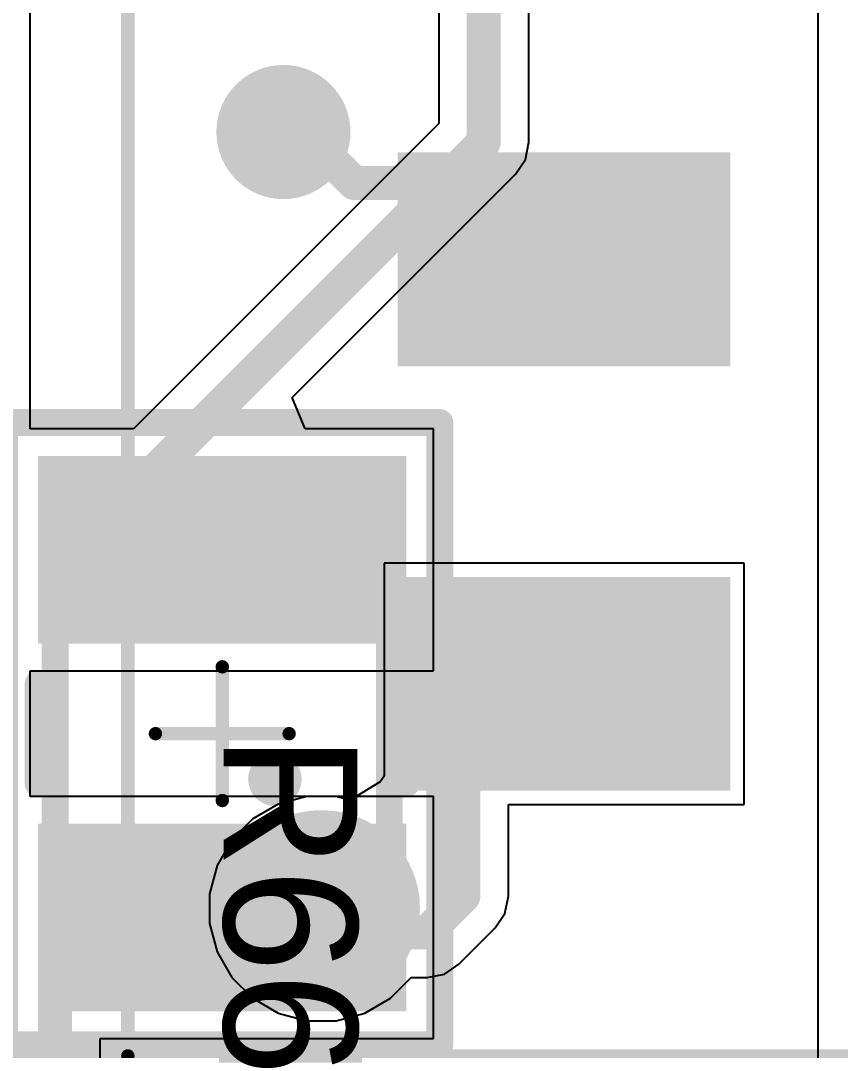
# Model space of a CAD drawing. Header units: inches. Extents: x 2.95 to 6.74, y 1.23 to 4.83.
# Drawn here: x 3.5316 to 3.773, y 1.7046 to 2.0078 of the extents above; entities that cross this region are included whole.
import ezdxf

# ---------------------------------------------------------------- set-up
doc = ezdxf.new("R2010")
doc.units = ezdxf.units.IN
doc.header["$MEASUREMENT"] = 0
for name, color, linetype in [('Bottom Layer', 5, 'Continuous'), ('Bottom Overlay', 54, 'Continuous'), ('Bottom Paste', 16, 'Continuous'), ('Bottom Solder', 6, 'Continuous'), ('GND', 76, 'Continuous'), ('Mechanical 15', 56, 'Continuous'), ('PWR', 16, 'Continuous'), ('Top 3D Body', 56, 'Continuous'), ('Top Assembly', 56, 'Continuous'), ('Top Component Center', 56, 'Continuous'), ('Top Courtyard', 56, 'Continuous'), ('Top Layer', 1, 'Continuous'), ('Top Overlay', 2, 'Continuous'), ('Top Paste', 8, 'Continuous'), ('Top Solder', 216, 'Continuous'), ('Via Holes', 16, 'Continuous')]:
    doc.layers.add(name, color=color, linetype=linetype)
doc.styles.add('Arial', font='', dxfattribs={"height": 0.2})
doc.styles.get('Arial').set_extended_font_data('Arial')

# ---------------------------------------------------------------- blocks, each defined once
blk = doc.blocks.new('FP_RMCF1210_IPC_B_39')
at = {"layer": 'Top Layer'}
for points in [[(-0.08179, 0.05423), (-0.02652, 0.05423), (-0.02652, -0.05423), (-0.08179, -0.05423)], [(0.02652, 0.05423), (0.08179, 0.05423), (0.08179, -0.05423), (0.02652, -0.05423)]]:
    blk.add_hatch(color=1, dxfattribs=at).paths.add_polyline_path(points)
at = {"layer": 'Top Paste'}
for points in [[(-0.08179, 0.05423), (-0.02652, 0.05423), (-0.02652, -0.05423), (-0.08179, -0.05423)], [(0.02652, 0.05423), (0.08179, 0.05423), (0.08179, -0.05423), (0.02652, -0.05423)]]:
    blk.add_hatch(color=8, dxfattribs=at).paths.add_polyline_path(points)
at = {"layer": 'Top Solder'}
for points in [[(-0.08179, 0.05423), (-0.02652, 0.05423), (-0.02652, -0.05423), (-0.08179, -0.05423)], [(0.02652, 0.05423), (0.08179, 0.05423), (0.08179, -0.05423), (0.02652, -0.05423)]]:
    blk.add_hatch(color=216, dxfattribs=at).paths.add_polyline_path(points)
at = {"layer": 'Top 3D Body'}
for points in [[(0.06299, 0.04921, 0.00787, 0.00787, 0), (-0.06299, 0.04921, 0.00787, 0.00787, 0)], [(-0.06299, -0.04921, 0.00787, 0.00787, 0), (-0.06299, 0.04921, 0.00787, 0.00787, 0)], [(0.06299, -0.04921, 0.00787, 0.00787, 0), (0.06299, 0.04921, 0.00787, 0.00787, 0)], [(0.06299, -0.04921, 0.00787, 0.00787, 0), (-0.06299, -0.04921, 0.00787, 0.00787, 0)]]:
    blk.add_lwpolyline(points, format="xyseb", dxfattribs=at)
for points in [[(-0.06496, 0.04921, 0.00394, 0.00394, 1), (-0.06102, 0.04921, 0.00394, 0.00394, 1)], [(-0.06496, 0.04921, 0.00394, 0.00394, 1), (-0.06102, 0.04921, 0.00394, 0.00394, 1)], [(0.06102, 0.04921, 0.00394, 0.00394, 1), (0.06496, 0.04921, 0.00394, 0.00394, 1)], [(0.06102, 0.04921, 0.00394, 0.00394, 1), (0.06496, 0.04921, 0.00394, 0.00394, 1)], [(-0.06496, -0.04921, 0.00394, 0.00394, 1), (-0.06102, -0.04921, 0.00394, 0.00394, 1)], [(-0.06496, -0.04921, 0.00394, 0.00394, 1), (-0.06102, -0.04921, 0.00394, 0.00394, 1)], [(0.06102, -0.04921, 0.00394, 0.00394, 1), (0.06496, -0.04921, 0.00394, 0.00394, 1)], [(0.06102, -0.04921, 0.00394, 0.00394, 1), (0.06496, -0.04921, 0.00394, 0.00394, 1)]]:
    blk.add_lwpolyline(points, format="xyseb", close=True, dxfattribs=at)
at = {"layer": 'Top Assembly'}
for points in [[(0.09163, 0.06407, 0.00787, 0.00787, 0), (-0.09163, 0.06407, 0.00787, 0.00787, 0)], [(-0.09163, -0.06407, 0.00787, 0.00787, 0), (-0.09163, 0.06407, 0.00787, 0.00787, 0)], [(0.09163, -0.06407, 0.00787, 0.00787, 0), (0.09163, 0.06407, 0.00787, 0.00787, 0)], [(0.09163, -0.06407, 0.00787, 0.00787, 0), (-0.09163, -0.06407, 0.00787, 0.00787, 0)]]:
    blk.add_lwpolyline(points, format="xyseb", dxfattribs=at)
for points in [[(-0.0936, 0.06407, 0.00394, 0.00394, 1), (-0.08966, 0.06407, 0.00394, 0.00394, 1)], [(-0.0936, 0.06407, 0.00394, 0.00394, 1), (-0.08966, 0.06407, 0.00394, 0.00394, 1)], [(0.08966, 0.06407, 0.00394, 0.00394, 1), (0.0936, 0.06407, 0.00394, 0.00394, 1)], [(0.08966, 0.06407, 0.00394, 0.00394, 1), (0.0936, 0.06407, 0.00394, 0.00394, 1)], [(-0.0936, -0.06407, 0.00394, 0.00394, 1), (-0.08966, -0.06407, 0.00394, 0.00394, 1)], [(-0.0936, -0.06407, 0.00394, 0.00394, 1), (-0.08966, -0.06407, 0.00394, 0.00394, 1)], [(0.08966, -0.06407, 0.00394, 0.00394, 1), (0.0936, -0.06407, 0.00394, 0.00394, 1)], [(0.08966, -0.06407, 0.00394, 0.00394, 1), (0.0936, -0.06407, 0.00394, 0.00394, 1)]]:
    blk.add_lwpolyline(points, format="xyseb", close=True, dxfattribs=at)
at = {"layer": 'Top Component Center'}
for points in [[(0, -0.01969, 0.00394, 0.00394, 0), (0, 0.01969, 0.00394, 0.00394, 0)], [(0.01969, 0, 0.00394, 0.00394, 0), (-0.01969, 0, 0.00394, 0.00394, 0)]]:
    blk.add_lwpolyline(points, format="xyseb", dxfattribs=at)
for points in [[(-0.00098, 0.01969, 0.00197, 0.00197, 1), (0.00098, 0.01969, 0.00197, 0.00197, 1)], [(-0.02067, 0, 0.00197, 0.00197, 1), (-0.0187, 0, 0.00197, 0.00197, 1)], [(0.0187, 0, 0.00197, 0.00197, 1), (0.02067, 0, 0.00197, 0.00197, 1)], [(-0.00098, -0.01969, 0.00197, 0.00197, 1), (0.00098, -0.01969, 0.00197, 0.00197, 1)]]:
    blk.add_lwpolyline(points, format="xyseb", close=True, dxfattribs=at)
at = {"layer": 'Top Courtyard'}
for points in [[(0.09163, 0.06407, 0.00787, 0.00787, 0), (-0.09163, 0.06407, 0.00787, 0.00787, 0)], [(-0.09163, -0.06407, 0.00787, 0.00787, 0), (-0.09163, 0.06407, 0.00787, 0.00787, 0)], [(0.09163, -0.06407, 0.00787, 0.00787, 0), (0.09163, 0.06407, 0.00787, 0.00787, 0)], [(0.09163, -0.06407, 0.00787, 0.00787, 0), (-0.09163, -0.06407, 0.00787, 0.00787, 0)]]:
    blk.add_lwpolyline(points, format="xyseb", dxfattribs=at)
for points in [[(-0.0936, 0.06407, 0.00394, 0.00394, 1), (-0.08966, 0.06407, 0.00394, 0.00394, 1)], [(-0.0936, 0.06407, 0.00394, 0.00394, 1), (-0.08966, 0.06407, 0.00394, 0.00394, 1)], [(0.08966, 0.06407, 0.00394, 0.00394, 1), (0.0936, 0.06407, 0.00394, 0.00394, 1)], [(0.08966, 0.06407, 0.00394, 0.00394, 1), (0.0936, 0.06407, 0.00394, 0.00394, 1)], [(-0.0936, -0.06407, 0.00394, 0.00394, 1), (-0.08966, -0.06407, 0.00394, 0.00394, 1)], [(-0.0936, -0.06407, 0.00394, 0.00394, 1), (-0.08966, -0.06407, 0.00394, 0.00394, 1)], [(0.08966, -0.06407, 0.00394, 0.00394, 1), (0.0936, -0.06407, 0.00394, 0.00394, 1)], [(0.08966, -0.06407, 0.00394, 0.00394, 1), (0.0936, -0.06407, 0.00394, 0.00394, 1)]]:
    blk.add_lwpolyline(points, format="xyseb", close=True, dxfattribs=at)
at = {"layer": 'Top Overlay'}
for points in [[(0.01471, 0.05423, 0.00787, 0.00787, 0), (-0.01471, 0.05423, 0.00787, 0.00787, 0)], [(0.01471, -0.05423, 0.00787, 0.00787, 0), (-0.01471, -0.05423, 0.00787, 0.00787, 0)]]:
    blk.add_lwpolyline(points, format="xyseb", dxfattribs=at)
for points in [[(-0.01668, 0.05423, 0.00394, 0.00394, 1), (-0.01275, 0.05423, 0.00394, 0.00394, 1)], [(0.01275, 0.05423, 0.00394, 0.00394, 1), (0.01668, 0.05423, 0.00394, 0.00394, 1)], [(-0.01668, -0.05423, 0.00394, 0.00394, 1), (-0.01275, -0.05423, 0.00394, 0.00394, 1)], [(0.01275, -0.05423, 0.00394, 0.00394, 1), (0.01668, -0.05423, 0.00394, 0.00394, 1)]]:
    blk.add_lwpolyline(points, format="xyseb", close=True, dxfattribs=at)
at = {"layer": 'Top Assembly', "style": 'Arial'}
blk.add_text('R66', height=0.03937, dxfattribs=at).set_placement((0, 0.00044))
blk = doc.blocks.new('SQD30N0520L_GE3_B_94')
at = {"layer": 'Bottom Layer'}
for points in [[(-0.03498, 0), (-0.03498, -0.09), (-0.08998, -0.09), (-0.08998, 0)], [(0.08998, 0), (0.08998, -0.09), (0.03498, -0.09), (0.03498, 0)]]:
    blk.add_hatch(color=5, dxfattribs=at).paths.add_polyline_path(points)
at = {"layer": 'Bottom Paste'}
for points in [[(-0.03498, 0), (-0.03498, -0.09), (-0.08998, -0.09), (-0.08998, 0)], [(0.08998, 0), (0.08998, -0.09), (0.03498, -0.09), (0.03498, 0)]]:
    blk.add_hatch(color=16, dxfattribs=at).paths.add_polyline_path(points)
at = {"layer": 'Bottom Solder'}
for points in [[(-0.03098, 0.004), (-0.03098, -0.094), (-0.09398, -0.094), (-0.09398, 0.004)], [(0.09398, 0.004), (0.09398, -0.094), (0.03098, -0.094), (0.03098, 0.004)]]:
    blk.add_hatch(color=6, dxfattribs=at).paths.add_polyline_path(points)
at = {"layer": 'Bottom Overlay'}
for points in [[(-0.09449, 0.04016, 0.00787, 0.00787, -1), (-0.08661, 0.04016, 0.00787, 0.00787, 0)], [(-0.08661, 0.04016, 0.00787, 0.00787, -1), (-0.09449, 0.04016, 0.00787, 0.00787, 0)]]:
    blk.add_lwpolyline(points, format="xyseb", dxfattribs=at)
for points in [[(-0.09646, 0.04016, 0.00394, 0.00394, 1), (-0.09252, 0.04016, 0.00394, 0.00394, 1)], [(-0.09646, 0.04016, 0.00394, 0.00394, 1), (-0.09252, 0.04016, 0.00394, 0.00394, 1)], [(-0.08858, 0.04016, 0.00394, 0.00394, 1), (-0.08465, 0.04016, 0.00394, 0.00394, 1)], [(-0.08858, 0.04016, 0.00394, 0.00394, 1), (-0.08465, 0.04016, 0.00394, 0.00394, 1)]]:
    blk.add_lwpolyline(points, format="xyseb", close=True, dxfattribs=at)
at = {"layer": 'Mechanical 15'}
for points in [[(-0.17205, 0.08346, 0.00394, 0.00394, 0), (0.17205, 0.08346, 0.00394, 0.00394, 0)], [(-0.17205, 0.08346, 0.00394, 0.00394, 0), (-0.17205, -0.46035, 0.00394, 0.00394, 0)]]:
    blk.add_lwpolyline(points, format="xyseb", dxfattribs=at)
blk.add_lwpolyline([(-0.17303, 0.08346, 0.00197, 0.00197, 1), (-0.17106, 0.08346, 0.00197, 0.00197, 1)], format="xyseb", close=True, dxfattribs=at)
blk.add_lwpolyline([(-0.17303, 0.08346, 0.00197, 0.00197, 1), (-0.17106, 0.08346, 0.00197, 0.00197, 1)], format="xyseb", close=True, dxfattribs=at)

msp = doc.modelspace()

# ---------------------------------------------------------------- hatches: boundary and pattern name
at = {"layer": 'Bottom Layer'}
h = msp.add_hatch(color=5, dxfattribs=at)
edge = h.paths.add_edge_path()
edge.add_arc((3.609, 1.975), 0.01575, 0, 360)
h = msp.add_hatch(color=5, dxfattribs=at)
edge = h.paths.add_edge_path()
edge.add_arc((3.62023, 1.74632), 0.025, 0, 360)
at = {"layer": 'Bottom Solder'}
h = msp.add_hatch(color=6, dxfattribs=at)
edge = h.paths.add_edge_path()
edge.add_arc((3.609, 1.975), 0.01975, 0, 360)
h = msp.add_hatch(color=6, dxfattribs=at)
edge = h.paths.add_edge_path()
edge.add_arc((3.62023, 1.74632), 0.029, 0, 360)
at = {"layer": 'GND'}
h = msp.add_hatch(color=76, dxfattribs=at)
edge = h.paths.add_edge_path()
edge.add_arc((3.62023, 1.74632), 0.024, 0, 360)
at = {"layer": 'PWR'}
h = msp.add_hatch(color=16, dxfattribs=at)
edge = h.paths.add_edge_path()
edge.add_arc((3.609, 1.975), 0.01775, 0, 360)
h = msp.add_hatch(color=16, dxfattribs=at)
edge = h.paths.add_edge_path()
edge.add_arc((3.62023, 1.74632), 0.024, 0, 360)
at = {"layer": 'Top Layer'}
h = msp.add_hatch(color=1, dxfattribs=at)
edge = h.paths.add_edge_path()
edge.add_arc((3.609, 1.975), 0.01575, 0, 360)
h = msp.add_hatch(color=1, dxfattribs=at)
edge = h.paths.add_edge_path()
edge.add_arc((3.62023, 1.74632), 0.025, 0, 360)
at = {"layer": 'Top Solder'}
h = msp.add_hatch(color=216, dxfattribs=at)
edge = h.paths.add_edge_path()
edge.add_arc((3.609, 1.975), 0.01975, 0, 360)
h = msp.add_hatch(color=216, dxfattribs=at)
edge = h.paths.add_edge_path()
edge.add_arc((3.62023, 1.74632), 0.029, 0, 360)
at = {"layer": 'Via Holes'}
h = msp.add_hatch(color=7, dxfattribs=at)
edge = h.paths.add_edge_path()
edge.add_arc((3.609, 1.975), 0.00775, 0, 360)
h = msp.add_hatch(color=7, dxfattribs=at)
edge = h.paths.add_edge_path()
edge.add_arc((3.62023, 1.74632), 0.014, 0, 360)

# ---------------------------------------------------------------- linework, layer by layer
at = {"layer": 'Bottom Layer'}
for p, q in [((3.76638, 2.50263), (3.76638, 1.67937)), ((3.74465, 1.84802), (3.63865, 1.84802)), ((3.63865, 1.84802), (3.63865, 1.78533)), ((3.74465, 1.77702), (3.74465, 1.84802)), ((3.63749, 1.78364), (3.62865, 1.77822)), ((3.63865, 1.78533), (3.63749, 1.78364)), ((3.60749, 1.77707), (3.59997, 1.77272)), ((3.61589, 1.77932), (3.60749, 1.77707)), ((3.62458, 1.77932), (3.61589, 1.77932)), ((3.62865, 1.77822), (3.62458, 1.77932)), ((3.67525, 1.75), (3.67525, 1.77702)), ((3.67525, 1.77702), (3.74465, 1.77702)), ((3.59997, 1.77272), (3.59383, 1.76658)), ((3.59383, 1.76658), (3.58948, 1.75905)), ((3.58948, 1.75905), (3.58723, 1.75066)), ((3.58723, 1.75066), (3.58723, 1.74197)), ((3.67425, 1.74493), (3.67525, 1.75)), ((3.67137, 1.74063), (3.67425, 1.74493)), ((3.58723, 1.74197), (3.58948, 1.73358)), ((3.66069, 1.72994), (3.67137, 1.74063)), ((3.58948, 1.73358), (3.59383, 1.72605)), ((3.65639, 1.72707), (3.66069, 1.72994)), ((3.59383, 1.72605), (3.59997, 1.71991)), ((3.64049, 1.71991), (3.64664, 1.72605)), ((3.64664, 1.72605), (3.64664, 1.72606)), ((3.64664, 1.72606), (3.65132, 1.72606)), ((3.65132, 1.72606), (3.65639, 1.72707)), ((3.59997, 1.71991), (3.60749, 1.71557)), ((3.63297, 1.71557), (3.64049, 1.71991)), ((3.60749, 1.71557), (3.61589, 1.71332)), ((3.61589, 1.71332), (3.62458, 1.71332)), ((3.62458, 1.71332), (3.63297, 1.71557))]:
    msp.add_line(p, q, dxfattribs=at)
for points in [[(3.609, 1.975, 0.01, 0.01, 0), (3.61482, 1.975, 0.01, 0.01, 0)], [(3.61482, 1.975, 0.01, 0.01, 0), (3.62984, 1.95998, 0.01, 0.01, 0)], [(3.62984, 1.95998, 0.01, 0.01, 0), (3.65165, 1.95998, 0.01, 0.01, 0)], [(3.65165, 1.95998, 0.01, 0.01, 0), (3.657, 1.95463, 0.01, 0.01, 0)], [(3.657, 1.944, 0.01, 0.01, 0), (3.657, 1.95463, 0.01, 0.01, 0)], [(3.657, 1.944, 0.01, 0.01, 0), (3.66352, 1.93748, 0.01, 0.01, 0)], [(3.66352, 1.93748, 0.01, 0.01, 0), (3.69165, 1.93748, 0.01, 0.01, 0)], [(3.662, 1.783, 0.01, 0.01, 0), (3.69165, 1.81265, 0.01, 0.01, 0)], [(3.69165, 1.81252, 0.01, 0.01, 0), (3.69165, 1.81265, 0.01, 0.01, 0)], [(3.662, 1.75, 0.01, 0.01, 0), (3.662, 1.783, 0.01, 0.01, 0)], [(3.65132, 1.73932, 0.01, 0.01, 0), (3.662, 1.75, 0.01, 0.01, 0)], [(3.60423, 1.73932, 0.01, 0.01, 0), (3.65132, 1.73932, 0.01, 0.01, 0)]]:
    msp.add_lwpolyline(points, format="xyseb", dxfattribs=at)
for points in [[(3.6065, 1.975, 0.005, 0.005, 1), (3.6115, 1.975, 0.005, 0.005, 1)], [(3.61232, 1.975, 0.005, 0.005, 1), (3.61732, 1.975, 0.005, 0.005, 1)], [(3.61232, 1.975, 0.005, 0.005, 1), (3.61732, 1.975, 0.005, 0.005, 1)], [(3.62734, 1.95998, 0.005, 0.005, 1), (3.63234, 1.95998, 0.005, 0.005, 1)], [(3.62734, 1.95998, 0.005, 0.005, 1), (3.63234, 1.95998, 0.005, 0.005, 1)], [(3.64915, 1.95998, 0.005, 0.005, 1), (3.65415, 1.95998, 0.005, 0.005, 1)], [(3.64915, 1.95998, 0.005, 0.005, 1), (3.65415, 1.95998, 0.005, 0.005, 1)], [(3.6545, 1.95463, 0.005, 0.005, 1), (3.6595, 1.95463, 0.005, 0.005, 1)], [(3.6545, 1.95463, 0.005, 0.005, 1), (3.6595, 1.95463, 0.005, 0.005, 1)], [(3.6545, 1.944, 0.005, 0.005, 1), (3.6595, 1.944, 0.005, 0.005, 1)], [(3.6545, 1.944, 0.005, 0.005, 1), (3.6595, 1.944, 0.005, 0.005, 1)], [(3.66102, 1.93748, 0.005, 0.005, 1), (3.66602, 1.93748, 0.005, 0.005, 1)], [(3.66102, 1.93748, 0.005, 0.005, 1), (3.66602, 1.93748, 0.005, 0.005, 1)], [(3.68915, 1.93748, 0.005, 0.005, 1), (3.69415, 1.93748, 0.005, 0.005, 1)], [(3.68915, 1.81265, 0.005, 0.005, 1), (3.69415, 1.81265, 0.005, 0.005, 1)], [(3.68915, 1.81265, 0.005, 0.005, 1), (3.69415, 1.81265, 0.005, 0.005, 1)], [(3.68915, 1.81252, 0.005, 0.005, 1), (3.69415, 1.81252, 0.005, 0.005, 1)], [(3.6595, 1.783, 0.005, 0.005, 1), (3.6645, 1.783, 0.005, 0.005, 1)], [(3.6595, 1.783, 0.005, 0.005, 1), (3.6645, 1.783, 0.005, 0.005, 1)], [(3.6595, 1.75, 0.005, 0.005, 1), (3.6645, 1.75, 0.005, 0.005, 1)], [(3.6595, 1.75, 0.005, 0.005, 1), (3.6645, 1.75, 0.005, 0.005, 1)], [(3.60173, 1.73932, 0.005, 0.005, 1), (3.60673, 1.73932, 0.005, 0.005, 1)], [(3.64882, 1.73932, 0.005, 0.005, 1), (3.65382, 1.73932, 0.005, 0.005, 1)], [(3.64882, 1.73932, 0.005, 0.005, 1), (3.65382, 1.73932, 0.005, 0.005, 1)]]:
    msp.add_lwpolyline(points, format="xyseb", close=True, dxfattribs=at)
at = {"layer": 'Top Layer'}
for p, q in [((3.53445, 1.88763), (3.53445, 3.921)), ((3.65475, 2.19), (3.65475, 1.97749)), ((3.68125, 1.972), (3.68125, 2.18451)), ((3.65475, 1.97749), (3.56489, 1.88763)), ((3.68025, 1.96693), (3.68125, 1.972)), ((3.68125, 1.972), (3.68125, 1.972)), ((3.67737, 1.96263), (3.68025, 1.96693)), ((3.61162, 1.89687), (3.67737, 1.96263)), ((3.61544, 1.88763), (3.61162, 1.89687)), ((3.56489, 1.88763), (3.53445, 1.88763)), ((3.65323, 1.88763), (3.61544, 1.88763)), ((3.65323, 1.81637), (3.65323, 1.88763)), ((3.53445, 1.77932), (3.53445, 1.81637)), ((3.53445, 1.81637), (3.65323, 1.81637)), ((3.61589, 1.77932), (3.53445, 1.77932)), ((3.62458, 1.77932), (3.61589, 1.77932)), ((3.61589, 1.77932), (3.61589, 1.77932)), ((3.65323, 1.77932), (3.62458, 1.77932)), ((3.62458, 1.77932), (3.62458, 1.77932)), ((3.65323, 1.70805), (3.65323, 1.77932)), ((3.55502, 1.67577), (3.55502, 1.70805)), ((3.55502, 1.70805), (3.65323, 1.70805))]:
    msp.add_line(p, q, dxfattribs=at)
for points in [[(3.668, 1.972, 0.01, 0.01, 0), (3.668, 2.19, 0.01, 0.01, 0)], [(3.561, 1.865, 0.01, 0.01, 0), (3.668, 1.972, 0.01, 0.01, 0)], [(3.561, 1.865, 0.01, 0.01, 0), (3.575, 1.851, 0.01, 0.01, 0)], [(3.575, 1.845, 0.01, 0.01, 0), (3.575, 1.851, 0.01, 0.01, 0)], [(3.54177, 1.72105, 0.01, 0.01, 0), (3.56003, 1.73932, 0.01, 0.01, 0)], [(3.56003, 1.73932, 0.01, 0.01, 0), (3.60423, 1.73932, 0.01, 0.01, 0)], [(3.54177, 1.67577, 0.01, 0.01, 0), (3.54177, 1.72105, 0.01, 0.01, 0)]]:
    msp.add_lwpolyline(points, format="xyseb", dxfattribs=at)
for points in [[(3.6655, 1.972, 0.005, 0.005, 1), (3.6705, 1.972, 0.005, 0.005, 1)], [(3.6655, 1.972, 0.005, 0.005, 1), (3.6705, 1.972, 0.005, 0.005, 1)], [(3.5585, 1.865, 0.005, 0.005, 1), (3.5635, 1.865, 0.005, 0.005, 1)], [(3.5585, 1.865, 0.005, 0.005, 1), (3.5635, 1.865, 0.005, 0.005, 1)], [(3.5725, 1.851, 0.005, 0.005, 1), (3.5775, 1.851, 0.005, 0.005, 1)], [(3.5725, 1.851, 0.005, 0.005, 1), (3.5775, 1.851, 0.005, 0.005, 1)], [(3.5725, 1.845, 0.005, 0.005, 1), (3.5775, 1.845, 0.005, 0.005, 1)], [(3.55753, 1.73932, 0.005, 0.005, 1), (3.56253, 1.73932, 0.005, 0.005, 1)], [(3.55753, 1.73932, 0.005, 0.005, 1), (3.56253, 1.73932, 0.005, 0.005, 1)], [(3.60173, 1.73932, 0.005, 0.005, 1), (3.60673, 1.73932, 0.005, 0.005, 1)], [(3.53927, 1.72105, 0.005, 0.005, 1), (3.54427, 1.72105, 0.005, 0.005, 1)], [(3.53927, 1.72105, 0.005, 0.005, 1), (3.54427, 1.72105, 0.005, 0.005, 1)]]:
    msp.add_lwpolyline(points, format="xyseb", close=True, dxfattribs=at)

# ---------------------------------------------------------------- block references
for name, p, rotation in [('SQD30N0520L_GE3_B_94', (3.64665, 1.875), 90), ('FP_RMCF1210_IPC_B_39', (3.591, 1.79784), 270)]:
    msp.add_blockref(name, p, dxfattribs=dict(rotation=rotation))

doc.saveas('drawing.dxf')
